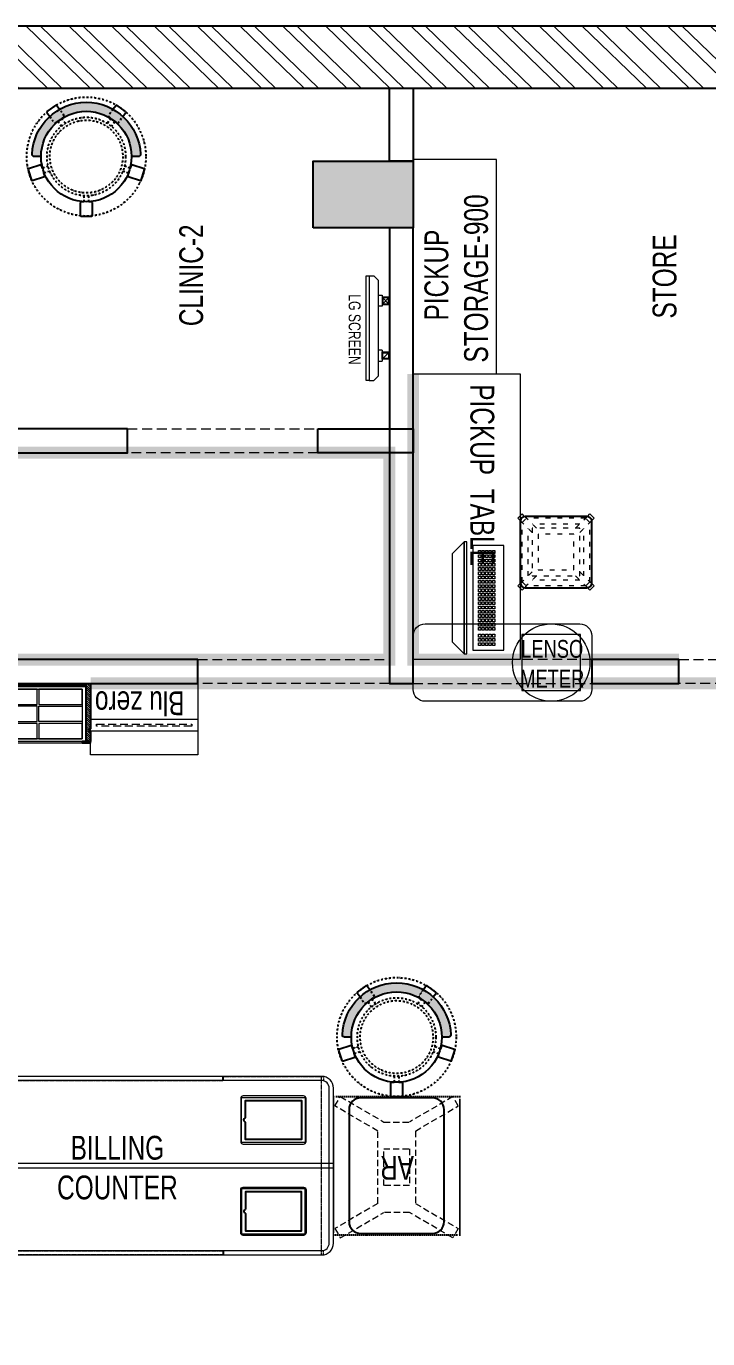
# Model space of a CAD drawing. Header units: feet. Extents: x 10026554 to 10036195, y -6281086 to -6268964.
# Drawn here: x 10029304 to 10032166, y -6274476 to -6268964 of the extents above; entities that cross this region are included whole.
import ezdxf

# ---------------------------------------------------------------- set-up
doc = ezdxf.new("R2010")
doc.units = ezdxf.units.FT
doc.header["$LTSCALE"] = 33
doc.header["$MEASUREMENT"] = 0
for name, pattern in [('a_p6_plan_L18$0$HIDDEN', [0.375, 0.25, -0.125]), ('ACAD_ISO03W100', [30, 12, -18]), ('D10_DASHED', [0.75, 0.5, -0.25]), ('DASHDOT2', [0.5, 0.25, -0.125, 0, -0.125]), ('DOT', [0.25, 0, -0.25]), ('HIDDEN2', [4.7624999999999975, 3.174999999999998, -1.587499999999999]), ('HIDDENX2', [0.75, 0.5, -0.25])]:
    doc.linetypes.add(name, pattern=pattern)
doc.layers.add('A-WALL', color=1, linetype='Continuous')
doc.layers.add('column', color=10, linetype='Continuous')
for name, color, linetype, lineweight in [('A-WALL HATCH', 251, 'Continuous', 0), ('column hatch', 5, 'Continuous', 0), ('Floor-Unit', 1, 'Continuous', 13), ('HATCH', 9, 'Continuous', 9), ('LENS-CURTAIN', 5, 'a_p6_plan_L18$0$HIDDEN', 9), ('LENS-FURNITURE', 13, 'Continuous', 9), ('LENS-PARTITION', 21, 'Continuous', 25), ('LENS-TEXT', 31, 'Continuous', 5), ('LENS_CURTAIN', 5, 'a_p6_plan_L18$0$HIDDEN', 9), ('LENS_DIMENSION', 193, 'Continuous', 0), ('LENS_TEXT', 31, 'Continuous', 5), ('LK-EQPMT', 3, 'Continuous', 18), ('LK-FF&E FLOOR', 1, 'Continuous', 9), ('LK-FF&E WALL', 1, 'Continuous', 9), ('LK-FLUTTED FINISH', 20, 'Continuous', 30), ('LK-IT', 3, 'Continuous', 18), ('LK-TILES FINISH', 251, 'Continuous', 5), ('LN-ELEVATION-1', 81, 'Continuous', 25), ('LN-ELEVATION-2', 103, 'Continuous', 20), ('LN-ELEVATION-3', 125, 'Continuous', 18), ('LN-ELEVATION-4', 145, 'Continuous', 13), ('LN-ELEVATION-5', 167, 'Continuous', 5), ('LN-HATCH', 251, 'Continuous', 0), ('PLANO-TXT', 252, 'Continuous', 5), ('TV', 92, 'Continuous', 18)]:
    doc.layers.add(name, color=color, linetype=linetype, lineweight=lineweight)
doc.styles.add('LK TXT', font='GILC____.TTF', dxfattribs={"height": 100})
doc.styles.get("Standard").update_dxf_attribs({"font": 'GILC____.TTF'})
pattern_1 = [(45, (7858558.917008298, 3503823.203216763), (-4.490128060534575, 4.490128060534575), [])]

# ---------------------------------------------------------------- blocks, each defined once
blk = doc.blocks.new('A$C87ab3381')
at = {"layer": 'A-WALL HATCH'}
h = blk.add_hatch(dxfattribs=at)
h.set_pattern_fill('ANSI32', color=256, scale=333, angle=0.9715749696619951)
h.set_pattern_definition([(45.97157496966199, (-3885225.560190248, 5461308.428297875), (-89.7845111904361, 86.79001771686914), []), (45.97157496966199, (-3885166.702014044, 5461309.426462365), (-89.7845111904361, 86.79001771686914), [])])
h.paths.add_polyline_path([(-3949.999999046326, 0), (-3707, 0), (-3707, 260.0000004768372), (-3949.999999046326, 260.0000004768372)])
h.paths.add_polyline_path([(-6897, 8175.000000000002), (-6897, 8425), (-9712, 8424.999999999998), (-9712, 8174.999999999998)])
h.paths.add_polyline_path([(-3707, 8175), (-3707, 8425), (-6557, 8425), (-6557, 8175)])
h.paths.add_polyline_path([(-3367, 8425.000000000002), (-3367, 8175.000000000002), (-846, 8175.000000000002), (-846, 8425)])
h.paths.add_polyline_path([(-566, 8425), (-566, 8175), (-260, 8175), (-260, 1040.514061450958), (-4.547e-13, 1040.514061450958), (-4.547e-13, 8425)])
h.paths.add_polyline_path([(-260.0000000000004, 140.0000004768371), (-566, 140.0000004768371), (-566, 0), (0, 0), (0, 440.5140614509583), (-260, 440.5140614509583)])
h.paths.add_polyline_path([(-3367, 260.0000004768372), (-3367, 0), (-846, 0), (-846, 310.0000004768372), (-966, 310.0000004768372), (-966, 260.0000004768372)])
h.paths.add_polyline_path([(-1631, 2024.000000476837), (-1010, 2024.000000476837), (-1010, 2184), (-1790.999999046325, 2184), (-1790.999999046792, 260.0000004768372), (-1631, 260.0000004768372)])
h.paths.add_polyline_path([(-9712, 2184), (-9712, 2024.000000476837), (-3707, 2024.000000476837), (-3707, 410.0000004768372), (-3546.999999046326, 410.0000004768372), (-3546.999999046326, 2184)])
at = {"layer": 'column hatch'}
h = blk.add_hatch(color=251, dxfattribs=at)
h.dxf.hatch_style = 1
h.paths.add_polyline_path([(-9982, -765.9999995231628), (-9712, -765.9999995231628), (-9712, -1216), (-9982, -1216)])
h.paths.add_polyline_path([(-9712, 2184), (-9982, 2184), (-9982, 1724), (-9712, 1724)])
h.paths.add_polyline_path([(-9982, 5725.000000476837), (-9712, 5725.000000476837), (-9712, 5025), (-9982, 5025)])
h.paths.add_polyline_path([(-9982, 8425), (-9712, 8425), (-9712, 7975.000000476836), (-9982, 7975.000000476836)])
h.paths.add_polyline_path([(-6897, 8425), (-6557, 8425), (-6557, 7935.000000476837), (-6897, 7935.000000476837)])
h.paths.add_polyline_path([(-3707, 8425), (-3367, 8425), (-3367, 7975.000000476836), (-3707, 7975.000000476836)])
h.paths.add_polyline_path([(-566, 8015.000000476836), (-846, 8015.000000476836), (-846, 8425), (-566, 8425)])
h.paths.add_polyline_path([(-846, 4470.000000476836), (-566, 4470.000000476836), (-566, 4050), (-846, 4050)])
h.paths.add_polyline_path([(-566, 0), (-846, 0), (-846, 410.0000004768372), (-566, 410.0000004768372)])
h.paths.add_polyline_path([(-3707, 410.0000004768372), (-3367, 410.0000004768372), (-3367, 0), (-3707, 0)])
at = {"layer": 'A-WALL'}
blk.add_lwpolyline([(0, 1040.514061450958), (0, 8425), (-566, 8425), (-566, 8175), (-260, 8175), (-260, 1040.514061450958)], close=True, dxfattribs=at)
at = {"layer": 'column'}
blk.add_lwpolyline([(-846, 4470.000000476836), (-566, 4470.000000476836), (-566, 4050), (-846, 4050)], close=True, dxfattribs=at)
blk = doc.blocks.new('CLENS 600 TYPE 6')
at = {"layer": 'LN-ELEVATION-1', "ltscale": 0.5}
blk.add_lwpolyline([(130, -225), (-130, -225, -0.4142135623730951), (-150, -205), (-150, 55, -0.4142135623730951), (-130, 75), (130, 75, -0.4142135623730951), (150, 55), (150, -205, -0.4142135623730951)], format="xyb", close=True, dxfattribs=at)
at = {"layer": 'LN-ELEVATION-3', "linetype": 'ACAD_ISO03W100', "ltscale": 0.05}
for p, q in [((-82.3223304701969, 25), (-124.6966991401277, 67.374368671095)), ((124.696699141059, 67.3743686703965), (-124.6966991401277, 67.374368671095)), ((82.3223304701969, 25), (124.6966991401277, 67.374368671095)), ((-100, 7.322330470196902), (-142.3743686703965, 49.69669914152472)), ((-142.3743686708621, -199.6966991410591), (-142.3743686708621, 49.69669914105907)), ((-117.3743686703965, -174.6966991408262), (-117.3743686703965, 24.69669914152473)), ((99.69669914059341, 42.3743686703965), (-99.69669913966207, 42.374368671095)), ((100, 7.322330470196902), (142.3743686703965, 49.69669914152472)), ((117.3743686703965, -174.6966991408262), (117.3743686703965, 24.69669914152473)), ((142.3743686708621, -199.6966991410591), (142.3743686708621, 49.69669914105907)), ((-100, -157.3223304701969), (-142.3743686703965, -199.6966991415247)), ((100, -157.3223304701969), (142.3743686703965, -199.6966991415247)), ((-82.3223304701969, -175), (-124.6966991401277, -217.374368671095)), ((124.696699141059, -217.3743686703965), (-124.6966991401277, -217.374368671095)), ((99.69669914059341, -192.3743686703965), (-99.69669913966207, -192.374368671095)), ((82.3223304701969, -175), (124.6966991401277, -217.374368671095))]:
    blk.add_line(p, q, dxfattribs=at)
for points in [[(-132.2008663183078, 74.87853584764525), (-124.696699141059, 67.3743686703965), (-142.3743686708621, 49.69669914105907), (-149.8785358476452, 57.20086631807498)], [(132.2008663183078, 74.87853584764525), (124.696699141059, 67.3743686703965), (142.3743686708621, 49.69669914105907), (149.8785358476452, 57.20086631807498)], [(-132.2008663183078, -224.8785358476453), (-124.696699141059, -217.3743686703965), (-142.3743686708621, -199.6966991410591), (-149.8785358476452, -207.200866318075)], [(132.2008663183078, -224.8785358476453), (124.696699141059, -217.3743686703965), (142.3743686708621, -199.6966991410591), (149.8785358476452, -207.200866318075)]]:
    blk.add_lwpolyline(points, dxfattribs=at)
for points in [[(100, -175), (-100, -175), (-100, 25), (100, 25)], [(75, -150), (-75, -150), (-75, 0), (75, 0)]]:
    blk.add_lwpolyline(points, close=True, dxfattribs=at)
at = {"layer": 'LN-ELEVATION-5', "ltscale": 0.5}
for points in [[(-149.8785358476452, 57.20086631807498), (-160.0520382001995, 67.37436867062934), (-142.3743686708621, 85.05203819996677), (-132.2008663183078, 74.87853584787806)], [(149.8785358476452, 57.20086631807498), (160.0520382001995, 67.37436867062934), (142.3743686708621, 85.05203819996677), (132.2008663183078, 74.87853584787806)], [(-149.8785358476452, -207.200866318075), (-160.0520382001995, -217.3743686706294), (-142.3743686708621, -235.0520381999668), (-132.2008663183078, -224.8785358478781)], [(149.8785358476452, -207.200866318075), (160.0520382001995, -217.3743686706294), (142.3743686708621, -235.0520381999668), (132.2008663183078, -224.8785358478781)]]:
    blk.add_lwpolyline(points, dxfattribs=at)
blk = doc.blocks.new('*U22')
at = {"layer": 'LK-EQPMT', "ltscale": 12}
blk.add_lwpolyline([(5.986879315214991, 4.914598100478997), (-5.986879315214991, 4.914598100478997), (-5.986879315214991, -4.914598100478997), (5.986879315214991, -4.914598100478997)], close=True, dxfattribs=at)
blk = doc.blocks.new('*U23')
at = {"color": 0, "linetype": 'ByBlock', "lineweight": -2}
for p in [(0, 0), (17.96063794564497, 0), (35.92127589128995, 0), (53.88191383693492, 0), (71.8425517825799, 0), (89.80318972822487, 0), (107.7638276738698, 0), (125.7244656195148, 0), (143.6851035651598, 0), (161.6457415108048, 0), (179.6063794564497, 0), (197.5670174020947, 0), (215.5276553477397, 0), (233.4882932933847, 0), (251.4489312390296, 0), (269.4095691846746, 0), (287.3702071303196, 0), (305.3308450759646, 0), (323.2914830216096, 0), (-9e-16, -14.74379430143699), (-1.8e-15, -29.48758860287398), (-2.7e-15, -44.23138290431096), (-3.6e-15, -58.97517720574795), (17.96063794564497, -14.74379430143699), (17.96063794564497, -29.48758860287398), (17.96063794564497, -44.23138290431096), (17.96063794564497, -58.97517720574795), (35.92127589128995, -14.74379430143699), (35.92127589128995, -29.48758860287398), (35.92127589128995, -44.23138290431096), (35.92127589128994, -58.97517720574795), (53.88191383693492, -14.74379430143699), (53.88191383693492, -29.48758860287398), (53.88191383693492, -44.23138290431096), (53.88191383693492, -58.97517720574795), (71.8425517825799, -14.74379430143699), (71.8425517825799, -29.48758860287398), (71.8425517825799, -44.23138290431096), (71.8425517825799, -58.97517720574795), (89.80318972822487, -14.74379430143699), (89.80318972822487, -29.48758860287398), (89.80318972822487, -44.23138290431096), (89.80318972822487, -58.97517720574795), (107.7638276738698, -14.74379430143699), (107.7638276738698, -29.48758860287398), (107.7638276738698, -44.23138290431096), (107.7638276738698, -58.97517720574795), (125.7244656195148, -14.74379430143699), (125.7244656195148, -29.48758860287398), (125.7244656195148, -44.23138290431096), (125.7244656195148, -58.97517720574795), (143.6851035651598, -14.74379430143699), (143.6851035651598, -29.48758860287398), (143.6851035651598, -44.23138290431096), (143.6851035651598, -58.97517720574795), (161.6457415108048, -14.74379430143699), (161.6457415108048, -29.48758860287398), (161.6457415108048, -44.23138290431096), (161.6457415108048, -58.97517720574795), (179.6063794564497, -14.74379430143699), (179.6063794564497, -29.48758860287398), (179.6063794564497, -44.23138290431096), (179.6063794564497, -58.97517720574795), (197.5670174020947, -14.74379430143699), (197.5670174020947, -29.48758860287398), (197.5670174020947, -44.23138290431096), (197.5670174020947, -58.97517720574795), (215.5276553477397, -14.74379430143699), (215.5276553477397, -29.48758860287398), (215.5276553477397, -44.23138290431096), (215.5276553477397, -58.97517720574795), (233.4882932933847, -14.74379430143699), (233.4882932933847, -29.48758860287398), (233.4882932933847, -44.23138290431096), (233.4882932933847, -58.97517720574795), (251.4489312390296, -14.74379430143699), (251.4489312390296, -29.48758860287398), (251.4489312390296, -44.23138290431096), (251.4489312390296, -58.97517720574795), (269.4095691846746, -14.74379430143699), (269.4095691846746, -29.48758860287398), (269.4095691846746, -44.23138290431096), (269.4095691846746, -58.97517720574795), (287.3702071303196, -14.74379430143699), (287.3702071303196, -29.48758860287398), (287.3702071303196, -44.23138290431096), (287.3702071303196, -58.97517720574795), (305.3308450759646, -14.74379430143699), (305.3308450759646, -29.48758860287398), (305.3308450759646, -44.23138290431096), (305.3308450759646, -58.97517720574795), (323.2914830216096, -14.74379430143699), (323.2914830216096, -29.48758860287398), (323.2914830216096, -44.23138290431096), (323.2914830216096, -58.97517720574795)]:
    blk.add_blockref('*U22', p, dxfattribs=at)
blk = doc.blocks.new('*U20')
at = {"layer": 'LK-EQPMT', "ltscale": 12}
blk.add_lwpolyline([(5.986879315214991, 4.914598100478997), (-5.986879315214991, 4.914598100478997), (-5.986879315214991, -4.914598100478997), (5.986879315214991, -4.914598100478997)], close=True, dxfattribs=at)
blk = doc.blocks.new('*U21')
at = {"color": 0, "linetype": 'ByBlock', "lineweight": -2}
for p in [(0, 0), (17.96063794564497, 0), (35.92127589128995, 0), (-9e-16, -14.74379430143699), (-1.8e-15, -29.48758860287398), (-2.7e-15, -44.23138290431096), (-3.6e-15, -58.97517720574795), (17.96063794564497, -14.74379430143699), (17.96063794564497, -29.48758860287398), (17.96063794564497, -44.23138290431096), (17.96063794564497, -58.97517720574795), (35.92127589128995, -14.74379430143699), (35.92127589128995, -29.48758860287398), (35.92127589128995, -44.23138290431096), (35.92127589128994, -58.97517720574795)]:
    blk.add_blockref('*U20', p, dxfattribs=at)
blk = doc.blocks.new('*U18')
at = {"ltscale": 12}
blk.add_lwpolyline([(8.040144996717572, 2.91038e-11), (8.040144996717572, 129.0940371821052), (448.0401449967176, 129.0940371821052), (448.0401449967176, 2.91038e-11)], close=True, dxfattribs=at)
for name, p in [('*U23', (35.16895717114949, 101.6202952143818)), ('*U21', (386.6121428576974, 101.6202952143818))]:
    blk.add_blockref(name, p)
blk = doc.blocks.new('Pickup table PC')
at = {"layer": 'LN-ELEVATION-2', "ltscale": 0.5}
for points in [[(470, 50), (0, 50), (0, 62), (470, 62)], [(420, 0), (50, 0), (0, 50), (470, 50)]]:
    blk.add_lwpolyline(points, close=True, dxfattribs=at)
blk = doc.blocks.new('CLINIC SCREEN')
at = {"layer": 'TV', "ltscale": 12}
for p, q in [((-220.0000000000082, -19.41163062257681), (-200.5883693773149, 0)), ((200.5883693773149, 0), (-200.5883693773149, 0)), ((-138.5315413423604, 0), (-138.5315413423604, 15.514207008644)), ((-138.5315413423604, 15.514207008644), (-91.98892031613741, 15.514207008644)), ((-91.98892031613741, 15.514207008644), (-91.98892031613741, 0)), ((91.98892031610741, 15.514207008644), (91.98892031610741, 0)), ((91.98892031610741, 15.514207008644), (138.5315413423595, 15.514207008644)), ((138.5315413423595, 0), (138.5315413423595, 15.514207008644)), ((219.9999999999918, -19.41163062257681), (200.5883693773149, 0)), ((-220.0000000000082, -38.82326124538668), (-220.0000000000082, -19.41163062257681)), ((219.9999999999918, -38.82326124538668), (219.9999999999918, -19.41163062257681))]:
    blk.add_line(p, q, dxfattribs=at)
at = {"layer": 'TV'}
for p, q in [((-103.1090284836336, 42.85441964946222), (-127.4114311772946, 18.55201695591665)), ((-127.4114311772946, 42.85441964946222), (-103.1090284836336, 18.55201695591665)), ((102.7052824410566, 42.85441964946222), (127.007685134602, 18.55201695591665))]:
    blk.add_line(p, q, dxfattribs=at)
for points in [[(-130.4492315140169, 15.51421661919448), (-100.0712281470269, 15.51421661919448), (-100.0712281470269, 45.89221998606814), (-130.4492315140169, 45.89221998606814)], [(-127.4114311772946, 18.55201695591665), (-103.1090284836336, 18.55201695591665), (-103.1090284836336, 42.85441964946222), (-127.4114311772946, 42.85441964946222)], [(130.0454854713243, 15.51421661919448), (99.66748210433435, 15.51421661919448), (99.66748210433435, 45.89221998606814), (130.0454854713243, 45.89221998606814)], [(127.007685134602, 18.55201695591665), (102.7052824410566, 18.55201695591665), (102.7052824410566, 42.85441964946222), (127.007685134602, 42.85441964946222)]]:
    blk.add_lwpolyline(points, close=True, dxfattribs=at)
at = {"layer": 'TV', "ltscale": 12}
blk.add_lwpolyline([(-220.0000000000082, -51.71278328332107), (-220.0000000000082, -38.82326124538668), (219.9999999999918, -38.82326124538668), (219.9999999999918, -51.71278328332107)], close=True, dxfattribs=at)
at = {"layer": 'Floor-Unit', "color": 0, "ltscale": 2, "insert": (5.199680584678389, -100.4085774972336), "char_height": 50, "attachment_point": 5}
blk.add_mtext_dynamic_manual_height_columns('LG SCREEN', width=466.4796511627907, gutter_width=12.5, heights=[0], dxfattribs=at)
blk = doc.blocks.new('DR STOOL')
at = {"layer": 'HATCH'}
h = blk.add_hatch(dxfattribs=at)
h.set_pattern_fill('ANSI36', color=250, angle=-90.00000000000001)
h.set_pattern_definition([(315, (-227.8099174643867, 917.3997257252777), (6.173926083235043, -1.683798022700468), [7.9375, -1.587499999999999, 0, -1.587499999999999])])
edge = h.paths.add_edge_path()
edge.add_line((-190.0000000041909, 4.511094e-10), (-218.6899174675346, 4.511094e-10))
edge.add_arc((-218.6899174670689, 9.120000000388245), 9.119999999940092, 177.6119845363388, 269.9999999996136, ccw=False)
edge.add_arc((-1.8626451e-09, 3.565219e-10), 228.000000002257, 2.3880154632688004, 177.6119845367313, ccw=False)
edge.add_arc((218.6899174633436, 9.120000000497384), 9.120000000051716, -90.00000000034493, 2.3880154629299, ccw=False)
edge.add_line((218.6899174633436, 4.511094e-10), (190, 4.511094e-10))
edge.add_arc((-1.8626451e-09, 4.511094e-10), 190.000000001979, -1.27e-14, 180)
at = {"layer": 'LN-ELEVATION-1', "color": 1, "ltscale": 100}
for p, q in [((-165.2704676063731, 189.0243927398114), (-165.9069543029182, 185.0820035930228)), ((-165.9069543029182, 185.0820035930228), (-153.8003208162263, 168.3135803133482)), ((-128.6221585394814, 215.4841044476634), (-165.2704676063731, 189.0243927398114)), ((-124.7228340068832, 214.8545704018979), (-128.6221585394814, 215.4841044476634)), ((-112.6981821293011, 198.1996966340157), (-124.7228340068832, 214.8545704018979)), ((124.7553772013634, 214.9803744515593), (112.5488144652918, 198.2845540212292)), ((128.7014972954057, 215.5933048763618), (124.7553772013634, 214.9803744515593)), ((128.7014972954057, 215.5933048763618), (124.7553772013634, 214.9803744515593)), ((165.1911288509145, 188.915192311113), (128.7014972954057, 215.5933048763618)), ((165.1911288509145, 188.915192311113), (128.7014972954057, 215.5933048763618)), ((153.6734594982117, 168.4294150282658), (165.7973639420234, 185.0121775862135)), ((165.7973639420234, 185.0121775862135), (165.1911288509145, 188.915192311113)), ((165.7973639420234, 185.0121775862135), (165.1911288509145, 188.915192311113)), ((-242.9550312487409, -52.24013893969095), (-244.7482102331705, -55.75945052818861)), ((-191.2928382232785, -35.45407700946089), (-242.9550312487409, -52.24013893969095)), ((-187.9259491492994, -37.1695928365807), (-191.2928382232785, -35.45407700946089)), ((-184.1424400564283, -48.81403796559607), (-187.9259491492994, -37.1695928365807)), ((188.0651108901948, -36.96233201187715), (184.0504167033359, -49.19388854173303)), ((191.3981811110861, -35.27656588272658), (188.0651108901948, -36.96233201187715)), ((243.0100176925771, -52.21682526778022), (191.3981811110861, -35.27656588272658)), ((244.8123673382215, -55.78040257930116), (243.0100176925771, -52.21682526778022)), ((-244.7482102331705, -55.75945052818861), (-230.7800458371639, -98.74904560100549)), ((-230.7800458371639, -98.74904560100549), (-227.2218665438704, -100.5620286722478)), ((-227.2218665438704, -100.5620286722478), (-175.5596735184081, -83.7759667420105)), ((-173.8639617776498, -80.4479453730819), (-177.8421125086024, -68.2044548037811)), ((-175.5596735184081, -83.7759667420105), (-173.8639617776498, -80.4479453730819)), ((177.6922140880488, -68.56540505095472), (173.8739495249465, -80.1985000452405)), ((173.8739495249465, -80.1985000452405), (175.5794035866856, -83.5704969359358)), ((175.5794035866856, -83.5704969359358), (227.1912401677109, -100.5107563209894)), ((227.1912401677109, -100.5107563209894), (230.715890809428, -98.7280946081737)), ((230.715890809428, -98.7280946081737), (244.8123673382215, -55.78040257930116)), ((-22.72193054761737, -190.2142363802995), (-25.39390889601782, -192.886214728569)), ((-25.39390889601782, -192.886214728569), (-25.39390889601782, -247.2070584567482)), ((-10.47823652112856, -190.2142363802995), (-22.72193054761737, -190.2142363802995)), ((22.78362171910703, -190.2142363802995), (9.910054048988968, -190.2142363802995)), ((25.42475448176265, -192.8553691428751), (22.78362171910703, -190.2142363802995)), ((25.42475448176265, -247.1762128710543), (25.42475448176265, -192.8553691428751)), ((-25.39390889601782, -247.2070584567482), (-22.60096735274419, -250)), ((-22.60096735274419, -250), (22.60096735274419, -250)), ((22.60096735274419, -250), (25.42475448176265, -247.1762128710543))]:
    blk.add_line(p, q, dxfattribs=at)
at = {"layer": 'LN-ELEVATION-1', "linetype": 'DASHDOT2'}
for p, q in [((-153.8003208162263, 168.3135803133482), (-134.1093360339291, 141.0403694751003)), ((-92.92521573789418, 170.8129362839827), (-112.6981821293011, 198.1996966340157)), ((-103.4542870586738, 159.9154408004979), (-93.52748446213081, 167.0824927485227)), ((-93.52748446213081, 167.0824927485227), (-92.92521573789418, 170.8129362839827)), ((112.5488144652918, 198.2845540212292), (92.69529851106927, 171.1294289919315)), ((92.69529851106927, 171.1294289919315), (93.26858203159645, 167.4385604566923)), ((93.26858203159645, 167.4385604566923), (103.6608748426661, 159.8406005539291)), ((133.7372852512635, 141.1612321265929), (153.6734594982117, 168.4294150282658)), ((-134.1093360339291, 141.0403694751003), (-130.4219571123831, 140.4450534014686)), ((-130.4219571123831, 140.4450534014686), (-119.9844727469608, 147.9808124662595)), ((-119.9844727469608, 147.9808124662595), (-105.3687285655178, 126.9741353208374)), ((-88.15393704269081, 139.4771787207864), (-103.4542870586738, 159.9154408004979)), ((103.6608748426661, 159.8406005539291), (88.19885099539533, 139.4487815762331)), ((105.4096150295809, 126.94019481352), (120.1194891873747, 147.8074627162714)), ((120.1194891873747, 147.8074627162714), (130.0033113472163, 140.5812532722048)), ((130.0033113472163, 140.5812532722048), (133.7372852512635, 141.1612321265929)), ((-159.954806596972, -40.49024384317454), (-184.1424400564283, -48.81403796559607)), ((184.0504167033359, -49.19388854173303), (159.8786162491887, -40.79004861696012)), ((-177.8421125086024, -68.2044548037811), (-153.4148110738024, -60.73628028803068)), ((153.3006618716754, -61.02382378749462), (177.6922140880488, -68.56540505095472)), ((-10.92024635523557, -164.6382343793375), (-10.47823652112856, -190.2142363802995)), ((9.910054048988968, -190.2142363802995), (10.35584833659231, -164.674698740353))]:
    blk.add_line(p, q, dxfattribs=at)
at = {"layer": 'LN-ELEVATION-1', "color": 1, "ltscale": 100}
blk.add_lwpolyline([(-190.0000000023283, 0), (-218.6899174656719, 0, -0.4264743413925903), (-227.8019973598421, 9.5, -0.959166304662544), (227.8019973593764, 9.5, -0.4264743413925903), (218.6899174647406, 0), (190.0000000013969, 0)], format="xyb", dxfattribs=at)
at = {"layer": 'LN-ELEVATION-1', "linetype": 'DASHDOT2'}
for radius in [250, 165, 153]:
    blk.add_circle((0, 0), radius, dxfattribs=at)
at = {"layer": 'LN-ELEVATION-1', "color": 1, "ltscale": 100}
blk.add_circle((0, 0), 190, dxfattribs=at)
blk = doc.blocks.new('VC HD 1010')
at = {"layer": 'LN-HATCH', "ltscale": 0.5}
h = blk.add_hatch(dxfattribs=at)
h.set_pattern_fill('ANSI31', color=256, scale=2)
h.set_pattern_definition([(45, (3761554.586240421, 1795022.935917533), (-4.490128060534575, 4.490128060534575), [])])
h.paths.add_polyline_path([(-505.166666666977, 24), (-505.166666666977, -166), (-499.1666666669771, -166), (-499.1666666669771, -176), (-505.166666666977, -176), (-505.166666666977, -220), (-487.1666666669772, -220), (-487.1666666669772, 24)])
h = blk.add_hatch(dxfattribs=at)
h.set_pattern_fill('ANSI31', color=256, scale=2)
h.set_pattern_definition(pattern_1)
h.paths.add_polyline_path([(504.8333333330228, 24), (504.8333333330228, -166), (498.8333333330228, -166), (498.8333333330228, -176), (504.8333333330228, -176), (504.8333333330228, -220), (486.8333333330228, -220), (486.8333333330228, 24)])
h = blk.add_hatch(dxfattribs=at)
h.set_pattern_fill('ANSI31', color=256, scale=2)
h.set_pattern_definition([(45, (7858741.917008297, 3503823.203216763), (-4.490128060534575, 4.490128060534575), [])])
h.paths.add_polyline_path([(-470.1666666669772, -220), (-470.1666666669772, -226), (-505.166666666977, -226), (-505.166666666977, -220)])
h = blk.add_hatch(dxfattribs=at)
h.set_pattern_fill('ANSI31', color=256, scale=2)
h.set_pattern_definition(pattern_1)
h.paths.add_polyline_path([(476.8333333330228, -220), (476.8333333330228, -226), (511.8333333330228, -226), (511.8333333330228, -220)])
at = {"layer": 'LN-ELEVATION-1', "ltscale": 0.5}
for points in [[(-505.166666666977, 24), (-505.166666666977, -166), (-499.1666666669771, -166), (-499.1666666669771, -176), (-505.166666666977, -176), (-505.166666666977, -220), (-487.1666666669772, -220), (-487.1666666669772, 24)], [(486.8333333330228, 12), (-487.1666666669772, 12), (-487.1666666669772, 18), (486.8333333330228, 18)], [(504.8333333330228, 24), (504.8333333330228, -166), (498.8333333330228, -166), (498.8333333330228, -176), (504.8333333330228, -176), (504.8333333330228, -220), (486.8333333330228, -220), (486.8333333330228, 24)], [(-470.1666666669772, -220), (-470.1666666669772, -226), (-505.166666666977, -226), (-505.166666666977, -220)], [(469.8333333330228, -220), (469.8333333330228, -226), (504.8333333330228, -226), (504.8333333330228, -220)]]:
    blk.add_lwpolyline(points, close=True, dxfattribs=at)
at = {"layer": 'LN-ELEVATION-2', "ltscale": 0.5}
blk.add_lwpolyline([(470.1666666674428, 0), (-470.1666666674428, 0), (-470.1666666674428, -208), (470.1666666674428, -208)], close=True, dxfattribs=at)
at = {"layer": 'LN-ELEVATION-3', "ltscale": 0.5}
for p, q in [((-487.1666666669772, 24), (486.8333333330228, 24)), ((-470.1666666669772, -220), (469.8333333330228, -220)), ((469.8333333330228, -226), (-470.1666666669772, -226))]:
    blk.add_line(p, q, dxfattribs=at)
for points in [[(-470.1666666674428, 0), (-288.5000000004657, 0), (-288.5000000004657, -64), (-470.1666666674428, -64)], [(-280.5000000004657, 0), (-98.83333333348855, 0), (-98.83333333348855, -64), (-280.5000000004657, -64)], [(-90.83333333348855, 0), (90.83333333348855, 0), (90.83333333348855, -64), (-90.83333333348855, -64)], [(98.83333333348855, 0), (280.5000000004657, 0), (280.5000000004657, -64), (98.83333333348855, -64)], [(288.5000000004657, 0), (470.1666666674428, 0), (470.1666666674428, -64), (288.5000000004657, -64)], [(-470.1666666674428, -136), (-288.5000000004657, -136), (-288.5000000004657, -72), (-470.1666666674428, -72)], [(-280.5000000004657, -72), (-98.83333333348855, -72), (-98.83333333348855, -136), (-280.5000000004657, -136)], [(-90.83333333348855, -72), (90.83333333348855, -72), (90.83333333348855, -136), (-90.83333333348855, -136)], [(98.83333333348855, -72), (280.5000000004657, -72), (280.5000000004657, -136), (98.83333333348855, -136)], [(288.5000000004657, -72), (470.1666666674428, -72), (470.1666666674428, -136), (288.5000000004657, -136)], [(-470.1666666674428, -144), (-288.5000000004657, -144), (-288.5000000004657, -208), (-470.1666666674428, -208)], [(-280.5000000004657, -144), (-98.83333333348855, -144), (-98.83333333348855, -208), (-280.5000000004657, -208)], [(-90.83333333348855, -144), (90.83333333348855, -144), (90.83333333348855, -208), (-90.83333333348855, -208)], [(98.83333333348855, -144), (280.5000000004657, -144), (280.5000000004657, -208), (98.83333333348855, -208)], [(288.5000000004657, -144), (470.1666666674428, -144), (470.1666666674428, -208), (288.5000000004657, -208)]]:
    blk.add_lwpolyline(points, close=True, dxfattribs=at)
blk = doc.blocks.new('I-PAD Frame')
at = {"color": 3, "linetype": 'Continuous'}
blk.add_lwpolyline([(357868.7410323084, -232321.1361381283), (358122.7410323085, -232321.1361381283, 0.4142135623713902), (358132.7410323086, -232311.1361381283), (358132.7410323086, -232129.1361381283, 0.4142135623713902), (358122.7410323085, -232119.1361381283), (357868.7410323084, -232119.1361381283, 0.4142135623713902), (357858.7410323085, -232129.1361381283), (357858.7410323085, -232311.1361381283, 0.4142135623713902)], format="xyb", close=True, dxfattribs=at)
at = {"color": 3, "linetype": 'Continuous', "lineweight": 25}
blk.add_lwpolyline([(358113.2410323085, -232229.6755301424), (358113.2410323085, -232302.1361381283), (357878.2410323086, -232302.1361381283), (357878.2410323086, -232138.1361381283), (358113.2410323085, -232138.1361381283), (358113.2410323085, -232210.5967461141, 0.3275382217372251), (358114.6410323081, -232212.5046245168, -0.733799385757267), (358114.6410323086, -232227.7676517396, 0.3275382217372252)], format="xyb", close=True, dxfattribs=at)
blk = doc.blocks.new('Billing Counter 1800')
at = {"color": 5, "linetype": 'HIDDENX2', "ltscale": 0.025}
for p, q in [((-849.9999978118577, -374.9978339364752), (-850.0000002956948, 375)), ((849.9999976539983, -374.9978339364752), (850.0000001378356, 375))]:
    blk.add_line(p, q, dxfattribs=at)
at = {"color": 0, "linetype": 'Continuous'}
for p, q in [((850, 375), (-850, 375)), ((900, -325), (900, 325)), ((-850, -375), (850, -375))]:
    blk.add_line(p, q, dxfattribs=at)
at = {"color": 2, "linetype": 'Continuous'}
blk.add_line((849, -375), (849.9999976539983, -374.9978339364752), dxfattribs=at)
at = {"color": 2, "linetype": 'HIDDENX2', "ltscale": 0.025}
for points in [[(-857.9999984272289, 375), (-437.4115580061916, 375), (-437.4115580851212, 358), (-857.9999985061586, 358)], [(435.3333326776046, 375), (-435.2551077436656, 375), (-435.2551076647359, 358), (435.3333327565342, 358)], [(437.3333327565342, 375), (857.9217731775715, 375), (857.9217730986419, 358), (437.3333326776046, 358)], [(-857.9999984272289, -375), (-437.4115580061916, -375), (-437.4115580851212, -358), (-857.9999985061586, -358)], [(435.3333326776046, -375), (-435.2551077436656, -375), (-435.2551076647359, -358), (435.3333327563014, -358)], [(437.3333327563013, -375), (857.9217731775715, -375), (857.9217730986419, -358), (437.3333326776046, -358)]]:
    blk.add_lwpolyline(points, close=True, dxfattribs=at)
at = {"color": 5, "linetype": 'Continuous'}
for points in [[(-780.9166655030566, 97.25000000000001), (-513.9166655030567, 97.25000000000001), (-513.9166655030567, 286.25), (-780.9166655030566, 286.25)], [(780.9166655030566, 97.25000000000001), (513.9166655030567, 97.25000000000001), (513.9166655030567, 286.25), (780.9166655030566, 286.25)], [(-780.9166655030566, -97.25000000000001), (-513.9166655030567, -97.25000000000001), (-513.9166655030567, -286.25), (-780.9166655030566, -286.25)], [(780.9166655030566, -97.25000000000001), (513.9166655030567, -97.25000000000001), (513.9166655030567, -286.25), (780.9166655030566, -286.25)]]:
    blk.add_lwpolyline(points, close=True, dxfattribs=at)
at = {"color": 5, "linetype": 'HIDDENX2', "ltscale": 0.025}
blk.add_lwpolyline([(850, 8.5), (-850, 8.5), (-850, -8.5), (850, -8.5)], close=True, dxfattribs=at)
at = {"color": 0, "linetype": 'Continuous'}
for centre, radius, start, end in [((-850, 325), 50.0000000000291, 90, 180), ((849.999999999767, 325), 50.00000000005822, 0, 90), ((849.999999999767, -325), 50.0000000000291, 270, 0)]:
    blk.add_arc(centre, radius, start, end, dxfattribs=at)
at = {"layer": 'LN-ELEVATION-2'}
blk.add_line((-900, 325), (-900, -325), dxfattribs=at)
for points in [[(850, 375), (-850, 375, 0.4142135623725836), (-900, 325), (-900, -325, 0.4142135623725836), (-850, -375), (850, -375, 0.4142135623725837), (900, -325), (900, 325, 0.4142135623725836)], [(850, 357), (-850, 357, 0.4142135623730951), (-882, 325), (-882, -325, 0.4142135623730951), (-850, -357), (850, -357, 0.4142135623730951), (882, -325), (882, 325, 0.4142135623730951)]]:
    blk.add_lwpolyline(points, format="xyb", close=True, dxfattribs=at)
blk.add_lwpolyline([(-900, -8.5), (900, -8.5), (900, 8.5), (-900, 8.5)], close=True, dxfattribs=at)
blk.add_arc((-850, -325), 50.00000000005822, 180, 270, dxfattribs=at)
at = {"color": 2, "linetype": 'Continuous', "xscale": -1, "rotation": 180}
blk.add_blockref('I-PAD Frame', (-358643.1576978308, -232028.3861380983), dxfattribs=at)
at = {"color": 2, "linetype": 'Continuous', "rotation": 180}
blk.add_blockref('I-PAD Frame', (358643.1576977922, -232028.3861381579), dxfattribs=at)
at = {"color": 2, "linetype": 'Continuous'}
blk.add_blockref('I-PAD Frame', (-358643.1576978113, 232028.3861381281), dxfattribs=at)
at = {"color": 2, "linetype": 'Continuous', "xscale": -1}
blk.add_blockref('I-PAD Frame', (358643.1576978117, 232028.3861381281), dxfattribs=at)
at = {"layer": 'LENS-TEXT', "color": 0, "linetype": 'Continuous', "ltscale": 3, "insert": (-7.865375894587486, -8.871815700083971), "char_height": 100, "attachment_point": 5, "style": 'LK TXT'}
blk.add_mtext_dynamic_manual_height_columns('BILLING COUNTER', width=353.0555573365615, gutter_width=0.5, heights=[0], dxfattribs=at)
blk = doc.blocks.new('AR')
at = {"layer": 'LN-ELEVATION-2', "linetype": 'DOT', "lineweight": 25}
blk.add_lwpolyline([(0, 13.41378593863919), (530, 13.41378593863919), (530, 593.4137859386392), (0, 593.4137859386392)], close=True, dxfattribs=at)
at = {"layer": 'LN-ELEVATION-2', "lineweight": 25}
blk.add_lwpolyline([(465, 68.22063546301797), (465, 538.2206354630179, 0.4142135623730951), (415, 588.2206354630177), (115, 588.2206354630177, 0.4142135623730951), (65, 538.2206354630179), (65, 68.22063546301797, 0.4142135623730951), (115, 18.22063546301797), (415, 18.22063546301797, 0.4142135623730951)], format="xyb", close=True, dxfattribs=at)
at = {"layer": 'LN-ELEVATION-4', "linetype": 'HIDDEN2', "ltscale": 0.25}
for points in [[(185.8456009030342, 448.8780772723258), (5.888936847448348, 554.0078910568263), (28.48512306064368, 593.350836840691), (211.0874861851335, 486.6754184374586)], [(344.154399111867, 448.8780772762837), (524.1110631600021, 554.0078910947777), (501.5148769393563, 593.3508368753828), (318.9125138223171, 486.6754184374586)], [(185.8456009030342, 144.472759603057), (185.8456009030342, 448.8780772723258)], [(211.0874861851335, 486.6754184376913), (318.9125138223171, 486.6754184376913)], [(344.154399111867, 448.8780772762837), (344.154399111867, 144.4727595990989)], [(185.8456009030342, 144.472759603057), (5.888936847448348, 39.34294581855647), (28.48512306064368, 3.46917659e-08), (211.0874861851335, 106.6754184379242)], [(344.154399111867, 144.4727595990989), (524.1110631600021, 39.34294578060508), (501.5148769393563, 0), (318.9125138223171, 106.6754184379242)], [(318.9125138223171, 106.6754184376914), (211.0874861851335, 106.6754184376914)]]:
    blk.add_lwpolyline(points, dxfattribs=at)
blk.add_lwpolyline([(210.8456009030342, 373.9866790841333), (319.154399111867, 373.9866790841333), (319.154399111867, 219.3641577917151), (210.8456009030342, 219.3641577917151)], close=True, dxfattribs=at)
blk = doc.blocks.new('BLUE ZERO')
at = {"layer": 'LENS-FURNITURE', "ltscale": 0.5}
for points in [[(86206.6987006863, 120883.4167564928), (86206.6987006863, 120433.4167564928), (85906.69870068633, 120433.4167564928), (85906.69870068633, 120883.4167564928)], [(86106.6987006863, 120883.4167564928), (86106.6987006863, 120433.4167564928), (86056.69870068633, 120433.4167564928), (86056.69870068633, 120883.4167564928)]]:
    blk.add_lwpolyline(points, close=True, dxfattribs=at)
at = {"layer": 'LENS-FURNITURE', "linetype": 'D10_DASHED', "ltscale": 2}
blk.add_lwpolyline([(86085.69870068633, 120858.4167564928), (86085.69870068633, 120458.4167564928), (86077.6987006863, 120458.4167564928), (86077.6987006863, 120858.4167564928)], close=True, dxfattribs=at)

msp = doc.modelspace()

# ---------------------------------------------------------------- linework, layer by layer
at = {"layer": 'LENS-CURTAIN', "ltscale": 5}
for points in [[(10031678.93279802, -6271624.381565093), (10030928.93279802, -6271624.381565093), (10030928.93279802, -6271724.381565093), (10031678.93279802, -6271724.381565093)], [(10032794.93279802, -6271624.38156509), (10032794.93279802, -6271724.381565091), (10032044.93279802, -6271724.381565094), (10032044.93279802, -6271624.381565094)]]:
    msp.add_lwpolyline(points, close=True, dxfattribs=at)
at = {"layer": 'LENS-PARTITION'}
for points in [[(10030828.93279802, -6269530.38156509), (10030828.93279802, -6269224.38156509), (10030928.93279802, -6269224.38156509), (10030928.93279802, -6269530.38156509)], [(10030828.93279802, -6269810.38156509), (10030828.93279802, -6271724.381565092), (10030928.93279802, -6271724.381565092), (10030928.93279802, -6269810.38156509)], [(10029728.93279802, -6270655.381564134), (10028463.93279754, -6270655.381564134), (10028463.93279754, -6270755.381564135), (10029728.93279802, -6270755.381564135)], [(10030528.93279802, -6270655.381564134), (10030928.93279802, -6270655.381564137), (10030928.93279802, -6270755.381564137), (10030528.93279802, -6270755.381564135)], [(10030023.93279754, -6271624.381565093), (10026803.93279802, -6271624.381565093), (10026803.93279802, -6271724.381565091), (10030023.93279754, -6271724.381565091)], [(10031678.93279802, -6271724.381565093), (10032044.93279802, -6271724.381565093), (10032044.93279802, -6271624.381565094), (10031678.93279802, -6271624.381565094)]]:
    msp.add_lwpolyline(points, close=True, dxfattribs=at)
at = {"layer": 'LENS_CURTAIN', "ltscale": 5}
for points in [[(10029728.93279802, -6270655.381564134), (10030528.93279802, -6270655.381564134), (10030528.93279802, -6270755.381564135), (10029728.93279802, -6270755.381564135)], [(10030023.93279754, -6271624.381565093), (10030828.93279802, -6271624.381565093), (10030828.93279802, -6271724.381565092), (10030023.93279754, -6271724.381565092)]]:
    msp.add_lwpolyline(points, close=True, dxfattribs=at)
at = {"layer": 'LK-EQPMT'}
msp.add_lwpolyline([(10031631.82915315, -6271754.381652116), (10031631.82915315, -6271519.381652116), (10031385.82915315, -6271519.381652116), (10031385.82915315, -6271754.381652116)], close=True, dxfattribs=at)
at = {"layer": 'LK-FF&E WALL'}
for points in [[(10031278.93279802, -6269524.381569229), (10030928.93279802, -6269524.381569229), (10030928.93279802, -6270424.381569227), (10031278.93279802, -6270424.381569227)], [(10030928.93279802, -6271624.381565093), (10030928.93279802, -6270424.381569227), (10031378.93279802, -6270424.381569227), (10031378.93279802, -6271624.381565093)]]:
    msp.add_lwpolyline(points, close=True, dxfattribs=at)
msp.add_lwpolyline([(10030928.93279802, -6271749.381647605), (10030928.93279802, -6271524.381656627, -0.4142135623730951), (10030978.93279802, -6271474.381656627), (10031628.93279802, -6271474.381656627, -0.4142135623730951), (10031678.93279802, -6271524.381656627), (10031678.93279802, -6271749.381647605, -0.4142135623730951), (10031628.93279802, -6271799.381647605), (10030978.93279802, -6271799.381647605, -0.4142135623730951)], format="xyb", close=True, dxfattribs=at)
msp.add_circle((10031508.82915315, -6271636.881652116), 162.4999954886734, dxfattribs=at)
at = {"layer": 'LK-FLUTTED FINISH', "linetype": 'ACAD_ISO03W100', "ltscale": 0.05, "const_width": 50}
msp.add_lwpolyline([(10032794.93283003, -6271724.381565091), (10029573.93279754, -6271724.381565091)], dxfattribs=at)
at = {"layer": 'LK-TILES FINISH', "color": 212, "linetype": 'ACAD_ISO03W100', "ltscale": 0.05, "const_width": 50}
msp.add_lwpolyline([(10030928.93279802, -6270424.381569227), (10030928.93279802, -6271624.381565093), (10032044.93279802, -6271624.381565093)], dxfattribs=at)
msp.add_lwpolyline([(10028463.93279754, -6270755.381564135), (10030828.93279802, -6270755.381564135), (10030828.93279802, -6271624.381565093), (10028463.93279754, -6271624.381565093)], close=True, dxfattribs=at)

# ---------------------------------------------------------------- block references
at = {"layer": 'LENS-FURNITURE'}
msp.add_blockref('DR STOOL', (10029556.0722441, -6269511.559848776), dxfattribs=at)
at = {"layer": 'LENS_DIMENSION', "rotation": 90}
msp.add_blockref('A$C87ab3381', (10034978.93279802, -6268964.38156509), dxfattribs=at)
at = {"layer": 'LK-FF&E FLOOR', "rotation": 270}
msp.add_blockref('BLUE ZERO', (9909140.51604105, -6185817.682864406), dxfattribs=at)
at = {"layer": 'LK-FF&E FLOOR'}
for name, p in [('DR STOOL', (10030859.43279778, -6273209.400557639)), ('Billing Counter 1800', (10029694.43279778, -6273749.400557639)), ('AR', (10030594.43279778, -6274052.814343577))]:
    msp.add_blockref(name, p, dxfattribs=at)
at = {"layer": 'LK-FF&E WALL', "xscale": -1, "rotation": 90}
msp.add_blockref('CLENS 600 TYPE 6', (10031453.93279802, -6271172.607432383), dxfattribs=at)
at = {"layer": 'LK-FF&E WALL', "xscale": -1}
msp.add_blockref('VC HD 1010', (10029068.76613087, -6271748.381565092), dxfattribs=at)
at = {"layer": 'LK-IT', "rotation": 270.0000000000001}
msp.add_blockref('CLINIC SCREEN', (10030783.04057803, -6270232.573138766), dxfattribs=at)
at = {"layer": 'LK-IT', "xscale": -1, "rotation": 270}
msp.add_blockref('Pickup table PC', (10031093.05639303, -6271599.839791836), dxfattribs=at)
at = {"layer": 'LK-IT', "ltscale": 0.5, "xscale": -1, "rotation": 90}
msp.add_blockref('*U18', (10031309.27148079, -6271136.799646839), dxfattribs=at)

# ---------------------------------------------------------------- texts
at = {"layer": 'LENS-TEXT', "color": 0, "linetype": 'Continuous', "ltscale": 3, "char_height": 100, "attachment_point": 5, "style": 'LK TXT'}
for s, width, gutter_width, insert, rotation in [(' PICKUP \\PSTORAGE-900', 1099.486866972408, 0.9999999999999992, (10031110.47828544, -6270023.583725012), 89.99999999999993), ('PICKUP  TABLE  ', 783.9636358173434, 0.9999999999999992, (10031218.77951159, -6270849.444180661), 270.00000000000006), ('AR', 237.4408088319178, 12.5, (10030861.08983469, -6273758.885001697), 180)]:
    msp.add_mtext_dynamic_manual_height_columns(s, width=width, gutter_width=gutter_width, heights=[0], dxfattribs=dict(at, insert=insert, rotation=rotation))
at = {"layer": 'LENS-TEXT', "color": 0, "linetype": 'Continuous', "ltscale": 3, "insert": (10031513.12924026, -6271641.699153696), "char_height": 75, "attachment_point": 5, "style": 'LK TXT'}
msp.add_mtext_dynamic_manual_height_columns('LENSO\\PMETER', width=353.0555573365615, gutter_width=0.5, heights=[0], dxfattribs=at)
at = {"layer": 'LENS_TEXT', "linetype": 'Continuous', "ltscale": 3, "char_height": 100, "attachment_point": 5, "rotation": 90}
for s, insert in [('CLINIC-2', (10029997.34385681, -6270010.385413086)), ('STORE', (10031985.4592352, -6270015.107930835))]:
    msp.add_mtext_dynamic_manual_height_columns(s, width=927.1387231263549, gutter_width=0.9999999999999992, heights=[0], dxfattribs=dict(at, insert=insert))
at = {"layer": 'PLANO-TXT', "linetype": 'Continuous', "ltscale": 3, "insert": (10029780.20782175, -6271806.870318677), "char_height": 100, "width": 510.5515318634858, "attachment_point": 5, "rotation": 179.99999999999977, "style": 'LK TXT'}
msp.add_mtext('\\pt800;Blu zero', dxfattribs=at)

doc.saveas('drawing.dxf')
